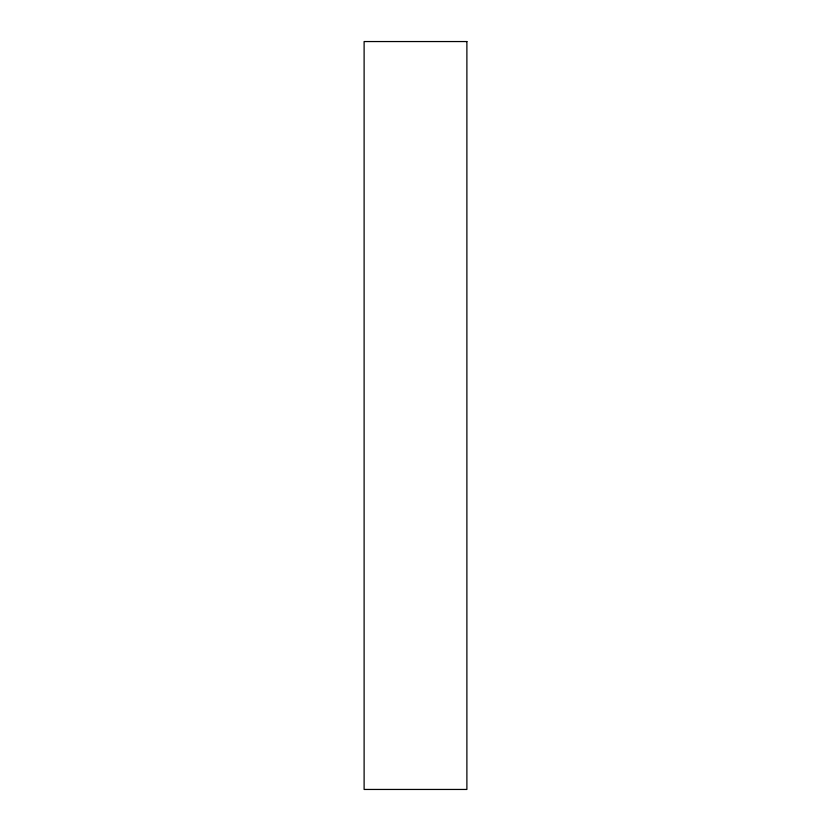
<?xml version="1.0" encoding="UTF-8"?>
<svg xmlns="http://www.w3.org/2000/svg" width="831" height="831" viewBox="0 0 831 831"><rect width="100%" height="100%" fill="white"/><g stroke="black" fill="none" stroke-linecap="round" stroke-linejoin="round"><path stroke-width="1.25" d="M466.887 41.55L364.113 41.55L364.113 789.45L466.887 789.45L466.887 41.55"/></g></svg>
